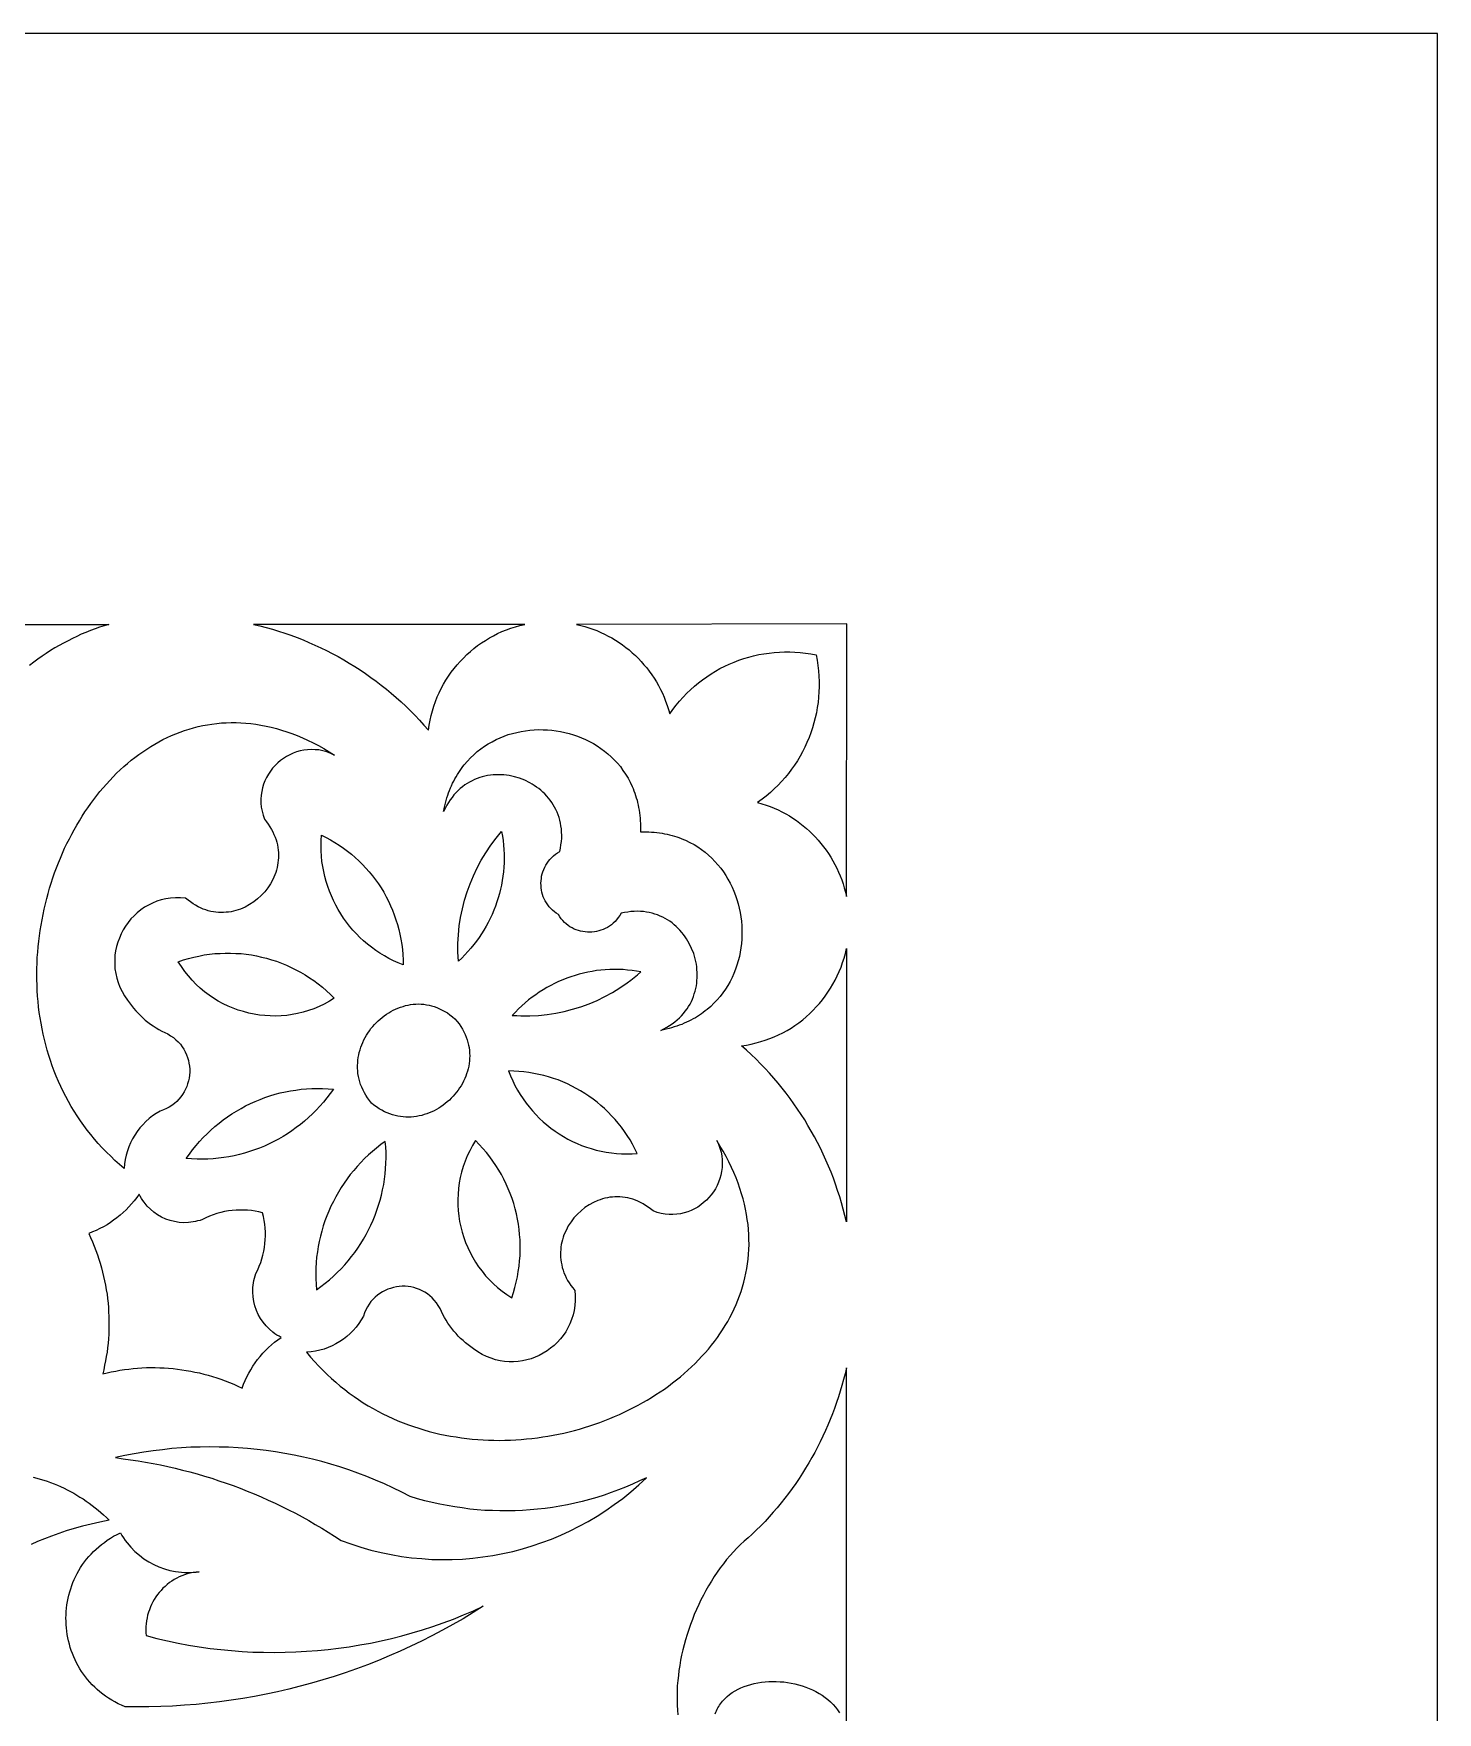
# Model space of a CAD drawing. Extents: x 599 to 929, y 27 to 457.
# Drawn here: x 834.3 to 929.4, y 343.7 to 457.4 of the extents above; entities that cross this region are included whole.
import ezdxf

# ---------------------------------------------------------------- set-up
doc = ezdxf.new("R2010")
doc.units = 0
doc.layers.add('LAYER_1', color=18, linetype='CONTINUOUS')

msp = doc.modelspace()

# ---------------------------------------------------------------- linework, layer by layer
at = {"layer": 'LAYER_1'}
for points in [[(599.39, 457.44), (599.39, 27.44), (929.39, 27.44), (929.39, 457.44)], [(849.2, 417.41), (849.63, 417.31), (850.06, 417.2), (850.48, 417.08), (850.9, 416.95), (851.32, 416.81), (851.74, 416.67), (852.15, 416.52), (852.56, 416.36), (852.96, 416.19), (853.36, 416.01), (853.76, 415.83), (854.15, 415.63), (854.54, 415.44), (854.93, 415.23), (855.31, 415.01), (855.68, 414.79), (856.06, 414.56), (856.43, 414.32), (856.79, 414.08), (857.15, 413.82), (857.5, 413.57), (857.85, 413.3), (858.2, 413.02), (858.53, 412.74), (858.87, 412.46), (859.2, 412.16), (859.52, 411.86), (859.84, 411.55), (860.15, 411.24), (860.45, 410.91), (860.75, 410.58), (861.05, 410.25), (861.1, 410.58), (861.16, 410.91), (861.23, 411.24), (861.32, 411.56), (861.42, 411.87), (861.53, 412.18), (861.65, 412.49), (861.78, 412.78), (861.92, 413.07), (862.08, 413.36), (862.24, 413.63), (862.41, 413.9), (862.6, 414.17), (862.79, 414.42), (862.99, 414.67), (863.2, 414.9), (863.42, 415.13), (863.65, 415.36), (863.89, 415.57), (864.13, 415.77), (864.38, 415.97), (864.64, 416.15), (864.91, 416.32), (865.18, 416.49), (865.46, 416.64), (865.74, 416.79), (866.03, 416.92), (866.33, 417.04), (866.63, 417.15), (866.94, 417.25), (867.25, 417.34), (867.57, 417.41)], [(887.31, 415.34), (887.38, 414.98), (887.43, 414.62), (887.47, 414.26), (887.5, 413.9), (887.51, 413.54), (887.51, 413.18), (887.5, 412.83), (887.48, 412.47), (887.44, 412.12), (887.39, 411.77), (887.33, 411.42), (887.25, 411.08), (887.16, 410.74), (887.06, 410.4), (886.95, 410.07), (886.83, 409.74), (886.69, 409.41), (886.55, 409.1), (886.39, 408.78), (886.22, 408.47), (886.04, 408.17), (885.85, 407.88), (885.64, 407.59), (885.43, 407.31), (885.21, 407.03), (884.97, 406.76), (884.73, 406.51), (884.47, 406.26), (884.21, 406.01), (883.93, 405.78), (883.65, 405.56), (883.35, 405.35), (883.64, 405.26), (883.92, 405.17), (884.19, 405.07), (884.47, 404.96), (884.73, 404.84), (884.99, 404.71), (885.25, 404.58), (885.5, 404.43), (885.74, 404.28), (885.98, 404.12), (886.21, 403.95), (886.43, 403.77), (886.65, 403.59), (886.87, 403.4), (887.07, 403.2), (887.27, 403), (887.46, 402.78), (887.64, 402.57), (887.82, 402.34), (887.99, 402.12), (888.15, 401.88), (888.3, 401.64), (888.45, 401.4), (888.58, 401.14), (888.71, 400.89), (888.83, 400.63), (888.94, 400.37), (889.05, 400.1), (889.14, 399.82), (889.22, 399.55), (889.3, 399.27), (889.36, 398.98), (889.39, 417.44), (871.09, 417.41), (871.37, 417.34), (871.65, 417.27), (871.92, 417.18), (872.19, 417.09), (872.46, 416.99), (872.72, 416.87), (872.98, 416.75), (873.23, 416.62), (873.48, 416.49), (873.72, 416.34), (873.96, 416.19), (874.19, 416.02), (874.42, 415.85), (874.64, 415.68), (874.86, 415.49), (875.07, 415.3), (875.27, 415.1), (875.46, 414.89), (875.65, 414.68), (875.84, 414.46), (876.01, 414.23), (876.18, 414), (876.34, 413.76), (876.49, 413.51), (876.63, 413.26), (876.77, 413), (876.9, 412.74), (877.01, 412.47), (877.12, 412.2), (877.22, 411.92), (877.31, 411.64), (877.4, 411.35), (877.61, 411.65), (877.83, 411.93), (878.06, 412.21), (878.3, 412.48), (878.55, 412.74), (878.8, 412.98), (879.07, 413.22), (879.34, 413.45), (879.62, 413.66), (879.91, 413.86), (880.2, 414.06), (880.5, 414.24), (880.8, 414.41), (881.12, 414.57), (881.43, 414.72), (881.75, 414.86), (882.08, 414.98), (882.41, 415.09), (882.75, 415.19), (883.08, 415.28), (883.43, 415.36), (883.77, 415.42), (884.12, 415.47), (884.47, 415.51), (884.82, 415.53), (885.17, 415.55), (885.53, 415.55), (885.88, 415.53), (886.24, 415.5), (886.6, 415.46), (886.95, 415.41)], [(854.69, 408.55), (854.43, 408.67), (854.16, 408.77), (853.9, 408.84), (853.63, 408.9), (853.37, 408.92), (853.11, 408.93), (852.86, 408.92), (852.61, 408.89), (852.36, 408.84), (852.12, 408.77), (851.88, 408.68), (851.66, 408.58), (851.44, 408.46), (851.23, 408.33), (851.03, 408.18), (850.84, 408.02), (850.66, 407.85), (850.5, 407.66), (850.35, 407.46), (850.21, 407.26), (850.09, 407.04), (849.98, 406.81), (849.89, 406.58), (849.81, 406.33), (849.76, 406.08), (849.72, 405.83), (849.7, 405.57), (849.71, 405.3), (849.73, 405.03), (849.78, 404.76), (849.85, 404.48), (849.94, 404.21), (850.08, 404.04), (850.2, 403.87), (850.32, 403.7), (850.42, 403.52), (850.51, 403.35), (850.59, 403.17), (850.67, 403), (850.73, 402.82), (850.78, 402.65), (850.82, 402.47), (850.85, 402.3), (850.88, 402.12), (850.89, 401.95), (850.9, 401.77), (850.89, 401.6), (850.88, 401.43), (850.86, 401.26), (850.83, 401.09), (850.8, 400.93), (850.76, 400.76), (850.71, 400.6), (850.65, 400.44), (850.51, 400.13), (850.35, 399.83), (850.17, 399.55), (849.96, 399.29), (849.73, 399.04), (849.48, 398.81), (849.22, 398.6), (848.94, 398.42), (848.64, 398.26), (848.33, 398.12), (848.17, 398.07), (848.01, 398.02), (847.85, 397.98), (847.69, 397.94), (847.52, 397.91), (847.35, 397.9), (847.18, 397.89), (847.01, 397.88), (846.84, 397.89), (846.66, 397.91), (846.49, 397.93), (846.32, 397.96), (846.14, 398.01), (845.97, 398.06), (845.8, 398.12), (845.62, 398.2), (845.45, 398.28), (845.28, 398.38), (845.11, 398.48), (844.94, 398.6), (844.77, 398.72), (844.6, 398.86), (844.25, 398.89), (843.91, 398.89), (843.58, 398.86), (843.26, 398.81), (842.95, 398.74), (842.65, 398.65), (842.36, 398.53), (842.09, 398.39), (841.82, 398.24), (841.57, 398.06), (841.33, 397.87), (841.11, 397.67), (840.9, 397.45), (840.71, 397.21), (840.54, 396.97), (840.38, 396.71), (840.24, 396.44), (840.12, 396.16), (840.01, 395.88), (839.93, 395.59), (839.86, 395.29), (839.82, 394.99), (839.8, 394.68), (839.8, 394.37), (839.82, 394.06), (839.87, 393.75), (839.94, 393.44), (840.04, 393.14), (840.16, 392.83), (840.3, 392.53), (840.47, 392.24), (840.67, 391.95), (840.8, 391.76), (840.94, 391.58), (841.08, 391.4), (841.23, 391.23), (841.38, 391.07), (841.54, 390.91), (841.7, 390.75), (841.87, 390.6), (842.05, 390.46), (842.22, 390.33), (842.41, 390.2), (842.6, 390.08), (842.79, 389.96), (842.99, 389.85), (843.19, 389.75), (843.39, 389.66), (843.59, 389.54), (843.78, 389.41), (843.95, 389.27), (844.1, 389.12), (844.25, 388.96), (844.37, 388.79), (844.48, 388.62), (844.58, 388.44), (844.67, 388.25), (844.74, 388.06), (844.79, 387.87), (844.83, 387.67), (844.86, 387.47), (844.88, 387.27), (844.88, 387.07), (844.86, 386.87), (844.84, 386.67), (844.8, 386.48), (844.74, 386.28), (844.68, 386.09), (844.6, 385.91), (844.51, 385.73), (844.4, 385.56), (844.28, 385.39), (844.15, 385.23), (844, 385.08), (843.85, 384.95), (843.68, 384.82), (843.5, 384.7), (843.3, 384.6), (843.1, 384.51), (842.88, 384.43), (842.62, 384.28), (842.37, 384.11), (842.13, 383.92), (841.91, 383.72), (841.7, 383.51), (841.51, 383.29), (841.33, 383.05), (841.16, 382.81), (841.01, 382.55), (840.88, 382.29), (840.76, 382.01), (840.66, 381.73), (840.58, 381.44), (840.52, 381.15), (840.47, 380.85), (840.45, 380.55), (840.13, 380.82), (839.82, 381.09), (839.53, 381.37), (839.24, 381.65), (838.96, 381.94), (838.69, 382.24), (838.43, 382.54), (838.18, 382.84), (837.93, 383.15), (837.7, 383.46), (837.48, 383.78), (837.26, 384.1), (837.05, 384.42), (836.86, 384.75), (836.67, 385.08), (836.48, 385.42), (836.31, 385.76), (836.15, 386.1), (835.99, 386.44), (835.84, 386.79), (835.7, 387.14), (835.57, 387.49), (835.45, 387.85), (835.34, 388.2), (835.23, 388.56), (835.13, 388.92), (835.04, 389.28), (834.95, 389.65), (834.88, 390.01), (834.81, 390.38), (834.75, 390.75), (834.69, 391.12), (834.65, 391.49), (834.61, 391.86), (834.58, 392.23), (834.56, 392.6), (834.54, 392.97), (834.53, 393.34), (834.53, 393.71), (834.53, 394.09), (834.54, 394.46), (834.56, 394.83), (834.59, 395.2), (834.62, 395.57), (834.66, 395.94), (834.7, 396.3), (834.75, 396.67), (834.81, 397.03), (834.88, 397.4), (834.95, 397.76), (835.02, 398.12), (835.11, 398.48), (835.2, 398.83), (835.29, 399.18), (835.39, 399.54), (835.5, 399.88), (835.61, 400.23), (835.73, 400.57), (835.86, 400.91), (835.99, 401.25), (836.13, 401.58), (836.27, 401.91), (836.41, 402.24), (836.57, 402.56), (836.73, 402.88), (836.89, 403.19), (837.06, 403.5), (837.23, 403.81), (837.41, 404.11), (837.59, 404.41), (837.78, 404.7), (837.98, 404.98), (838.18, 405.27), (838.38, 405.54), (838.59, 405.81), (838.8, 406.08), (839.02, 406.34), (839.24, 406.59), (839.47, 406.84), (839.7, 407.08), (839.93, 407.32), (840.17, 407.55), (840.42, 407.77), (840.67, 407.99), (840.92, 408.2), (841.17, 408.4), (841.43, 408.59), (841.7, 408.78), (841.97, 408.96), (842.24, 409.13), (842.51, 409.3), (842.79, 409.45), (843.07, 409.6), (843.36, 409.74), (843.65, 409.87), (843.94, 410), (844.24, 410.11), (844.54, 410.22), (844.84, 410.31), (845.14, 410.4), (845.45, 410.48), (845.76, 410.55), (846.08, 410.61), (846.39, 410.66), (846.71, 410.7), (847.04, 410.73), (847.36, 410.75), (847.69, 410.76), (848.02, 410.76), (848.35, 410.75), (848.69, 410.72), (849.03, 410.69), (849.37, 410.65), (849.71, 410.59), (850.05, 410.52), (850.4, 410.45), (850.75, 410.36), (851.1, 410.25), (851.45, 410.14), (851.8, 410.01), (852.16, 409.88), (852.52, 409.72), (852.87, 409.56), (853.24, 409.39), (853.6, 409.2), (853.96, 409), (854.33, 408.78)], [(869.86, 397.75), (869.71, 397.84), (869.58, 397.94), (869.45, 398.04), (869.34, 398.16), (869.23, 398.28), (869.13, 398.41), (869.04, 398.54), (868.96, 398.67), (868.89, 398.82), (868.83, 398.96), (868.78, 399.11), (868.74, 399.26), (868.71, 399.41), (868.69, 399.57), (868.68, 399.72), (868.67, 399.88), (868.68, 400.04), (868.7, 400.19), (868.72, 400.35), (868.76, 400.5), (868.81, 400.65), (868.86, 400.8), (868.93, 400.95), (869, 401.09), (869.09, 401.23), (869.18, 401.36), (869.28, 401.49), (869.4, 401.61), (869.52, 401.72), (869.65, 401.83), (869.8, 401.93), (869.95, 402.02), (870, 402.25), (870.03, 402.48), (870.06, 402.7), (870.08, 402.92), (870.08, 403.13), (870.07, 403.34), (870.06, 403.55), (870.03, 403.75), (870, 403.95), (869.95, 404.14), (869.9, 404.33), (869.83, 404.51), (869.76, 404.69), (869.69, 404.86), (869.6, 405.03), (869.51, 405.19), (869.4, 405.35), (869.3, 405.5), (869.18, 405.64), (869.06, 405.78), (868.93, 405.92), (868.8, 406.05), (868.66, 406.17), (868.52, 406.28), (868.37, 406.39), (868.22, 406.5), (868.07, 406.59), (867.91, 406.68), (867.58, 406.85), (867.23, 406.98), (866.88, 407.08), (866.7, 407.13), (866.52, 407.16), (866.34, 407.19), (866.16, 407.21), (865.98, 407.22), (865.79, 407.22), (865.61, 407.22), (865.43, 407.21), (865.25, 407.19), (865.06, 407.16), (864.88, 407.13), (864.7, 407.08), (864.53, 407.03), (864.35, 406.97), (864.18, 406.9), (864.01, 406.82), (863.84, 406.73), (863.68, 406.63), (863.52, 406.53), (863.36, 406.41), (863.21, 406.29), (863.06, 406.15), (862.92, 406.01), (862.78, 405.86), (862.65, 405.69), (862.52, 405.52), (862.4, 405.34), (862.29, 405.15), (862.18, 404.94), (862.08, 404.73), (862.12, 404.92), (862.16, 405.11), (862.2, 405.29), (862.25, 405.47), (862.3, 405.65), (862.36, 405.83), (862.42, 406), (862.48, 406.16), (862.55, 406.33), (862.62, 406.48), (862.69, 406.64), (862.77, 406.79), (862.85, 406.94), (862.93, 407.09), (863.02, 407.23), (863.1, 407.37), (863.19, 407.51), (863.29, 407.64), (863.38, 407.77), (863.48, 407.9), (863.69, 408.14), (863.9, 408.37), (864.12, 408.58), (864.36, 408.79), (864.6, 408.97), (864.84, 409.15), (865.1, 409.31), (865.36, 409.46), (865.63, 409.6), (865.9, 409.72), (866.18, 409.84), (866.46, 409.94), (866.75, 410.02), (867.04, 410.09), (867.33, 410.16), (867.62, 410.2), (867.92, 410.24), (868.22, 410.26), (868.52, 410.28), (868.82, 410.27), (869.11, 410.26), (869.41, 410.24), (869.71, 410.2), (870, 410.15), (870.3, 410.09), (870.58, 410.01), (870.87, 409.93), (871.15, 409.83), (871.43, 409.72), (871.7, 409.6), (871.97, 409.47), (872.23, 409.33), (872.49, 409.17), (872.74, 409), (872.98, 408.83), (873.21, 408.64), (873.43, 408.44), (873.65, 408.22), (873.85, 408), (874.05, 407.77), (874.23, 407.52), (874.4, 407.26), (874.57, 407), (874.71, 406.72), (874.85, 406.43), (874.91, 406.28), (874.97, 406.13), (875.03, 405.98), (875.08, 405.82), (875.13, 405.66), (875.18, 405.5), (875.22, 405.33), (875.26, 405.17), (875.29, 405), (875.32, 404.82), (875.35, 404.65), (875.37, 404.47), (875.39, 404.29), (875.4, 404.11), (875.41, 403.92), (875.42, 403.74), (875.42, 403.54), (875.42, 403.35), (875.61, 403.35), (875.8, 403.35), (875.99, 403.35), (876.17, 403.34), (876.35, 403.32), (876.53, 403.3), (876.71, 403.28), (876.88, 403.26), (877.05, 403.22), (877.22, 403.19), (877.39, 403.15), (877.55, 403.11), (877.71, 403.06), (877.87, 403.01), (878.02, 402.96), (878.18, 402.9), (878.33, 402.84), (878.47, 402.78), (878.76, 402.64), (879.04, 402.49), (879.3, 402.33), (879.55, 402.15), (879.8, 401.97), (880.03, 401.77), (880.25, 401.57), (880.46, 401.35), (880.66, 401.12), (880.85, 400.89), (881.03, 400.65), (881.19, 400.4), (881.34, 400.14), (881.49, 399.88), (881.62, 399.61), (881.74, 399.33), (881.85, 399.05), (881.94, 398.77), (882.03, 398.48), (882.1, 398.19), (882.16, 397.89), (882.21, 397.59), (882.25, 397.3), (882.27, 396.99), (882.28, 396.69), (882.29, 396.39), (882.27, 396.09), (882.25, 395.79), (882.22, 395.49), (882.17, 395.2), (882.11, 394.9), (882.03, 394.61), (881.95, 394.32), (881.85, 394.04), (881.74, 393.76), (881.62, 393.48), (881.48, 393.21), (881.33, 392.95), (881.17, 392.69), (881, 392.44), (880.81, 392.2), (880.61, 391.96), (880.39, 391.74), (880.17, 391.52), (879.93, 391.32), (879.8, 391.22), (879.67, 391.12), (879.54, 391.03), (879.41, 390.93), (879.27, 390.85), (879.13, 390.76), (878.98, 390.68), (878.83, 390.6), (878.68, 390.52), (878.53, 390.45), (878.37, 390.38), (878.21, 390.31), (878.04, 390.25), (877.87, 390.19), (877.7, 390.13), (877.52, 390.08), (877.35, 390.03), (877.16, 389.98), (876.98, 389.94), (876.79, 389.9), (877, 390), (877.2, 390.11), (877.39, 390.23), (877.57, 390.35), (877.74, 390.48), (877.9, 390.61), (878.06, 390.75), (878.2, 390.89), (878.33, 391.04), (878.45, 391.2), (878.57, 391.35), (878.67, 391.52), (878.77, 391.68), (878.86, 391.85), (878.93, 392.02), (879, 392.19), (879.06, 392.37), (879.12, 392.55), (879.16, 392.73), (879.2, 392.91), (879.22, 393.09), (879.24, 393.28), (879.26, 393.46), (879.26, 393.65), (879.26, 393.83), (879.24, 394.02), (879.22, 394.2), (879.2, 394.38), (879.12, 394.74), (879.02, 395.1), (878.88, 395.44), (878.72, 395.78), (878.63, 395.94), (878.54, 396.1), (878.44, 396.25), (878.33, 396.4), (878.21, 396.54), (878.09, 396.68), (877.96, 396.81), (877.83, 396.94), (877.69, 397.06), (877.55, 397.18), (877.4, 397.29), (877.24, 397.39), (877.08, 397.48), (876.92, 397.57), (876.75, 397.65), (876.57, 397.72), (876.39, 397.78), (876.2, 397.84), (876.01, 397.88), (875.82, 397.92), (875.62, 397.95), (875.41, 397.96), (875.2, 397.97), (874.99, 397.96), (874.77, 397.95), (874.55, 397.92), (874.33, 397.89), (874.1, 397.84), (874.01, 397.68), (873.91, 397.54), (873.8, 397.4), (873.69, 397.28), (873.57, 397.17), (873.44, 397.06), (873.31, 396.97), (873.17, 396.88), (873.03, 396.81), (872.89, 396.74), (872.74, 396.68), (872.59, 396.64), (872.44, 396.6), (872.29, 396.58), (872.13, 396.56), (871.98, 396.55), (871.82, 396.55), (871.67, 396.57), (871.51, 396.59), (871.36, 396.62), (871.21, 396.66), (871.06, 396.71), (870.92, 396.77), (870.78, 396.84), (870.64, 396.92), (870.51, 397.01), (870.39, 397.11), (870.27, 397.22), (870.15, 397.34), (870.05, 397.46), (869.95, 397.6)], [(853.8, 403.13), (854.12, 402.97), (854.42, 402.81), (854.72, 402.63), (855.01, 402.45), (855.29, 402.25), (855.57, 402.05), (855.84, 401.83), (856.09, 401.61), (856.34, 401.38), (856.59, 401.14), (856.82, 400.89), (857.04, 400.64), (857.26, 400.37), (857.46, 400.11), (857.66, 399.83), (857.84, 399.55), (858.02, 399.26), (858.18, 398.96), (858.34, 398.66), (858.48, 398.35), (858.62, 398.04), (858.74, 397.72), (858.85, 397.4), (858.95, 397.08), (859.04, 396.74), (859.12, 396.41), (859.19, 396.07), (859.25, 395.73), (859.29, 395.39), (859.32, 395.04), (859.34, 394.69), (859.35, 394.34), (859.01, 394.47), (858.69, 394.62), (858.37, 394.78), (858.07, 394.95), (857.77, 395.13), (857.48, 395.32), (857.2, 395.53), (856.92, 395.74), (856.66, 395.97), (856.41, 396.2), (856.17, 396.45), (855.94, 396.7), (855.71, 396.96), (855.5, 397.23), (855.3, 397.51), (855.12, 397.8), (854.94, 398.09), (854.77, 398.39), (854.62, 398.7), (854.48, 399.01), (854.35, 399.33), (854.23, 399.66), (854.13, 399.99), (854.04, 400.32), (853.96, 400.66), (853.89, 401.01), (853.84, 401.35), (853.81, 401.7), (853.78, 402.06), (853.78, 402.41), (853.78, 402.77)], [(866.01, 403.38), (866.06, 403.07), (866.11, 402.77), (866.14, 402.46), (866.16, 402.16), (866.17, 401.85), (866.18, 401.55), (866.17, 401.25), (866.15, 400.95), (866.13, 400.65), (866.09, 400.35), (866.05, 400.05), (865.99, 399.75), (865.93, 399.46), (865.86, 399.17), (865.77, 398.88), (865.68, 398.6), (865.59, 398.32), (865.48, 398.04), (865.36, 397.76), (865.24, 397.49), (865.1, 397.22), (864.96, 396.96), (864.81, 396.7), (864.65, 396.44), (864.48, 396.19), (864.31, 395.95), (864.12, 395.71), (863.93, 395.47), (863.73, 395.24), (863.52, 395.02), (863.31, 394.8), (863.08, 394.59), (863.05, 395.19), (863.05, 395.79), (863.08, 396.38), (863.14, 396.98), (863.23, 397.56), (863.35, 398.14), (863.49, 398.72), (863.67, 399.28), (863.87, 399.84), (864.1, 400.38), (864.35, 400.92), (864.63, 401.44), (864.94, 401.94), (865.27, 402.44), (865.63, 402.92), (865.82, 403.15)], [(854.67, 392.08), (854.34, 391.87), (853.99, 391.68), (853.64, 391.52), (853.28, 391.37), (852.92, 391.24), (852.56, 391.13), (852.19, 391.04), (851.82, 390.97), (851.45, 390.92), (851.08, 390.89), (850.71, 390.87), (850.34, 390.88), (849.97, 390.9), (849.6, 390.94), (849.24, 391), (848.88, 391.07), (848.52, 391.17), (848.17, 391.28), (847.82, 391.4), (847.48, 391.55), (847.14, 391.71), (846.82, 391.89), (846.5, 392.08), (846.19, 392.29), (845.89, 392.52), (845.6, 392.76), (845.32, 393.02), (845.05, 393.3), (844.8, 393.59), (844.55, 393.9), (844.32, 394.22), (844.11, 394.55), (844.46, 394.67), (844.81, 394.78), (845.16, 394.87), (845.51, 394.94), (845.87, 395.01), (846.22, 395.06), (846.58, 395.1), (846.94, 395.12), (847.29, 395.14), (847.65, 395.14), (848, 395.12), (848.36, 395.1), (848.71, 395.06), (849.06, 395.01), (849.41, 394.95), (849.75, 394.87), (850.09, 394.79), (850.43, 394.69), (850.77, 394.58), (851.1, 394.45), (851.43, 394.32), (851.75, 394.17), (852.07, 394.01), (852.39, 393.84), (852.7, 393.66), (853, 393.47), (853.3, 393.27), (853.59, 393.05), (853.87, 392.82), (854.15, 392.59), (854.41, 392.34)], [(889.36, 376.92), (889.26, 377.35), (889.15, 377.78), (889.03, 378.21), (888.91, 378.63), (888.77, 379.06), (888.63, 379.47), (888.48, 379.89), (888.32, 380.3), (888.15, 380.71), (887.98, 381.11), (887.79, 381.51), (887.6, 381.91), (887.4, 382.3), (887.2, 382.69), (886.98, 383.07), (886.76, 383.46), (886.54, 383.83), (886.3, 384.2), (886.06, 384.57), (885.81, 384.93), (885.55, 385.29), (885.28, 385.64), (885.01, 385.99), (884.73, 386.33), (884.45, 386.66), (884.16, 387), (883.86, 387.32), (883.55, 387.64), (883.24, 387.96), (882.92, 388.26), (882.59, 388.57), (882.26, 388.86), (882.59, 388.91), (882.92, 388.97), (883.24, 389.05), (883.56, 389.14), (883.87, 389.23), (884.18, 389.35), (884.48, 389.47), (884.77, 389.6), (885.06, 389.74), (885.34, 389.9), (885.62, 390.06), (885.88, 390.24), (886.14, 390.42), (886.4, 390.62), (886.64, 390.82), (886.88, 391.04), (887.11, 391.26), (887.32, 391.49), (887.54, 391.73), (887.74, 391.97), (887.93, 392.22), (888.11, 392.49), (888.29, 392.75), (888.45, 393.03), (888.6, 393.31), (888.74, 393.6), (888.87, 393.89), (889, 394.19), (889.1, 394.49), (889.2, 394.8), (889.29, 395.12), (889.36, 395.44)], [(875.44, 393.87), (875.14, 393.92), (874.84, 393.96), (874.54, 393.99), (874.24, 394.02), (873.93, 394.03), (873.63, 394.03), (873.33, 394.02), (873.03, 394.01), (872.74, 393.98), (872.44, 393.95), (872.14, 393.9), (871.85, 393.85), (871.56, 393.78), (871.27, 393.71), (870.99, 393.63), (870.7, 393.54), (870.42, 393.44), (870.15, 393.33), (869.87, 393.21), (869.6, 393.08), (869.34, 392.95), (869.08, 392.81), (868.82, 392.65), (868.56, 392.49), (868.32, 392.32), (868.07, 392.15), (867.83, 391.96), (867.6, 391.77), (867.37, 391.57), (867.15, 391.36), (866.94, 391.14), (866.73, 390.91), (867.03, 390.9), (867.32, 390.88), (867.62, 390.88), (867.92, 390.89), (868.51, 390.92), (869.1, 390.98), (869.68, 391.06), (870.25, 391.18), (870.82, 391.33), (871.38, 391.5), (871.93, 391.71), (872.47, 391.93), (873, 392.19), (873.52, 392.47), (874.02, 392.78), (874.51, 393.12), (874.75, 393.3), (874.99, 393.48), (875.22, 393.67)], [(857.19, 384.97), (857.05, 385.15), (856.93, 385.33), (856.81, 385.5), (856.71, 385.68), (856.62, 385.86), (856.53, 386.05), (856.46, 386.23), (856.4, 386.41), (856.35, 386.6), (856.31, 386.78), (856.28, 386.97), (856.26, 387.15), (856.25, 387.33), (856.25, 387.52), (856.26, 387.7), (856.27, 387.88), (856.3, 388.06), (856.33, 388.24), (856.37, 388.41), (856.42, 388.59), (856.47, 388.76), (856.54, 388.93), (856.61, 389.09), (856.68, 389.25), (856.77, 389.41), (856.86, 389.57), (856.95, 389.72), (857.06, 389.87), (857.16, 390.02), (857.28, 390.16), (857.4, 390.29), (857.52, 390.42), (857.65, 390.55), (857.78, 390.67), (857.92, 390.78), (858.06, 390.89), (858.21, 391), (858.36, 391.09), (858.51, 391.18), (858.67, 391.27), (858.83, 391.34), (858.99, 391.41), (859.16, 391.47), (859.33, 391.53), (859.5, 391.58), (859.67, 391.61), (859.84, 391.65), (860.02, 391.67), (860.2, 391.68), (860.37, 391.69), (860.55, 391.68), (860.73, 391.67), (860.91, 391.64), (861.09, 391.61), (861.27, 391.57), (861.45, 391.51), (861.63, 391.45), (861.81, 391.37), (861.99, 391.28), (862.16, 391.19), (862.34, 391.08), (862.51, 390.96), (862.68, 390.82), (862.85, 390.68), (862.99, 390.51), (863.13, 390.34), (863.25, 390.16), (863.35, 389.99), (863.45, 389.81), (863.54, 389.63), (863.61, 389.45), (863.68, 389.27), (863.73, 389.09), (863.77, 388.91), (863.81, 388.73), (863.83, 388.54), (863.84, 388.36), (863.85, 388.18), (863.84, 388), (863.83, 387.83), (863.81, 387.65), (863.78, 387.47), (863.74, 387.3), (863.69, 387.13), (863.64, 386.96), (863.58, 386.79), (863.51, 386.63), (863.43, 386.47), (863.35, 386.31), (863.26, 386.15), (863.16, 386), (863.06, 385.85), (862.95, 385.71), (862.84, 385.57), (862.72, 385.44), (862.6, 385.31), (862.47, 385.18), (862.33, 385.06), (862.19, 384.95), (862.05, 384.84), (861.9, 384.73), (861.75, 384.64), (861.6, 384.55), (861.44, 384.46), (861.28, 384.38), (861.11, 384.31), (860.94, 384.25), (860.77, 384.19), (860.6, 384.14), (860.43, 384.1), (860.25, 384.07), (860.07, 384.05), (859.89, 384.03), (859.71, 384.02), (859.53, 384.03), (859.35, 384.04), (859.17, 384.06), (858.98, 384.09), (858.8, 384.13), (858.62, 384.18), (858.44, 384.24), (858.26, 384.31), (858.07, 384.39), (857.89, 384.49), (857.72, 384.59), (857.54, 384.71), (857.36, 384.83)], [(875.2, 381.56), (875.04, 381.87), (874.88, 382.18), (874.71, 382.48), (874.52, 382.78), (874.33, 383.06), (874.12, 383.34), (873.91, 383.61), (873.69, 383.87), (873.46, 384.12), (873.22, 384.36), (872.98, 384.6), (872.73, 384.82), (872.47, 385.04), (872.2, 385.25), (871.92, 385.44), (871.64, 385.63), (871.36, 385.81), (871.06, 385.97), (870.76, 386.13), (870.46, 386.28), (870.15, 386.41), (869.84, 386.54), (869.52, 386.65), (869.19, 386.75), (868.87, 386.84), (868.53, 386.92), (868.2, 386.99), (867.86, 387.05), (867.52, 387.09), (867.18, 387.12), (866.83, 387.14), (866.48, 387.15), (866.61, 386.81), (866.76, 386.48), (866.91, 386.17), (867.08, 385.86), (867.26, 385.55), (867.46, 385.26), (867.66, 384.98), (867.87, 384.71), (868.1, 384.44), (868.33, 384.19), (868.57, 383.94), (868.82, 383.71), (869.08, 383.49), (869.35, 383.27), (869.63, 383.07), (869.91, 382.88), (870.2, 382.7), (870.5, 382.54), (870.81, 382.38), (871.12, 382.24), (871.43, 382.11), (871.76, 381.99), (872.08, 381.89), (872.41, 381.79), (872.75, 381.72), (873.09, 381.65), (873.44, 381.6), (873.78, 381.56), (874.13, 381.54), (874.49, 381.53), (874.84, 381.54)], [(854.61, 385.92), (854.4, 385.62), (854.18, 385.33), (853.94, 385.04), (853.7, 384.77), (853.45, 384.5), (853.2, 384.25), (852.93, 384), (852.66, 383.76), (852.38, 383.53), (852.1, 383.31), (851.81, 383.1), (851.51, 382.9), (851.21, 382.72), (850.9, 382.54), (850.58, 382.37), (850.26, 382.21), (849.94, 382.06), (849.61, 381.93), (849.27, 381.8), (848.93, 381.69), (848.59, 381.58), (848.25, 381.49), (847.9, 381.41), (847.54, 381.34), (847.19, 381.28), (846.83, 381.24), (846.47, 381.2), (846.11, 381.18), (845.75, 381.17), (845.38, 381.17), (845.01, 381.19), (844.65, 381.21), (844.86, 381.52), (845.08, 381.81), (845.31, 382.1), (845.55, 382.37), (845.8, 382.64), (846.06, 382.9), (846.32, 383.15), (846.59, 383.39), (846.87, 383.62), (847.15, 383.84), (847.45, 384.05), (847.74, 384.24), (848.05, 384.43), (848.36, 384.61), (848.67, 384.78), (848.99, 384.94), (849.32, 385.09), (849.65, 385.22), (849.98, 385.35), (850.32, 385.46), (850.66, 385.57), (851.01, 385.66), (851.36, 385.74), (851.71, 385.81), (852.07, 385.86), (852.43, 385.91), (852.79, 385.94), (853.15, 385.96), (853.51, 385.97), (853.88, 385.97), (854.25, 385.95)], [(880.58, 382.45), (880.7, 382.19), (880.79, 381.92), (880.87, 381.65), (880.92, 381.39), (880.95, 381.12), (880.95, 380.86), (880.94, 380.6), (880.91, 380.35), (880.86, 380.1), (880.79, 379.86), (880.71, 379.62), (880.61, 379.39), (880.49, 379.17), (880.36, 378.96), (880.21, 378.76), (880.05, 378.57), (879.88, 378.39), (879.69, 378.23), (879.5, 378.07), (879.29, 377.93), (879.07, 377.81), (878.85, 377.7), (878.62, 377.61), (878.38, 377.54), (878.13, 377.48), (877.87, 377.44), (877.61, 377.43), (877.35, 377.43), (877.08, 377.45), (876.81, 377.5), (876.54, 377.57), (876.27, 377.67), (876.1, 377.8), (875.93, 377.93), (875.76, 378.04), (875.59, 378.15), (875.42, 378.24), (875.24, 378.32), (875.07, 378.4), (874.89, 378.46), (874.72, 378.51), (874.55, 378.55), (874.37, 378.58), (874.2, 378.61), (874.02, 378.62), (873.85, 378.63), (873.68, 378.62), (873.51, 378.61), (873.34, 378.59), (873.18, 378.56), (873.01, 378.53), (872.85, 378.49), (872.69, 378.43), (872.53, 378.38), (872.23, 378.24), (871.93, 378.08), (871.65, 377.89), (871.39, 377.68), (871.14, 377.45), (870.91, 377.2), (870.71, 376.93), (870.52, 376.65), (870.37, 376.35), (870.23, 376.04), (870.18, 375.88), (870.13, 375.72), (870.09, 375.56), (870.05, 375.39), (870.03, 375.22), (870.01, 375.05), (870, 374.88), (870, 374.71), (870, 374.54), (870.02, 374.36), (870.04, 374.19), (870.08, 374.01), (870.12, 373.83), (870.17, 373.66), (870.23, 373.48), (870.31, 373.31), (870.39, 373.14), (870.48, 372.96), (870.59, 372.79), (870.7, 372.62), (870.83, 372.45), (870.97, 372.28), (870.99, 371.93), (870.99, 371.59), (870.97, 371.26), (870.92, 370.93), (870.85, 370.62), (870.75, 370.31), (870.64, 370.02), (870.5, 369.74), (870.35, 369.48), (870.17, 369.22), (869.99, 368.99), (869.78, 368.76), (869.56, 368.55), (869.33, 368.36), (869.09, 368.18), (868.83, 368.02), (868.56, 367.88), (868.29, 367.76), (868.01, 367.65), (867.72, 367.57), (867.42, 367.51), (867.12, 367.46), (866.82, 367.44), (866.51, 367.44), (866.21, 367.46), (865.9, 367.51), (865.59, 367.58), (865.29, 367.68), (864.98, 367.8), (864.69, 367.95), (864.39, 368.12), (864.11, 368.32), (863.92, 368.45), (863.74, 368.59), (863.57, 368.73), (863.4, 368.88), (863.23, 369.03), (863.07, 369.19), (862.92, 369.36), (862.78, 369.53), (862.64, 369.7), (862.5, 369.88), (862.37, 370.07), (862.25, 370.26), (862.14, 370.45), (862.03, 370.65), (861.93, 370.86), (861.84, 371.06), (861.72, 371.27), (861.59, 371.45), (861.45, 371.62), (861.3, 371.78), (861.14, 371.92), (860.98, 372.05), (860.81, 372.16), (860.63, 372.26), (860.44, 372.35), (860.25, 372.42), (860.06, 372.47), (859.87, 372.52), (859.67, 372.54), (859.47, 372.56), (859.27, 372.56), (859.07, 372.55), (858.88, 372.52), (858.68, 372.48), (858.49, 372.42), (858.3, 372.36), (858.12, 372.28), (857.94, 372.18), (857.77, 372.08), (857.6, 371.96), (857.45, 371.82), (857.3, 371.68), (857.16, 371.52), (857.04, 371.35), (856.92, 371.17), (856.82, 370.97), (856.73, 370.76), (856.65, 370.54), (856.5, 370.28), (856.33, 370.03), (856.15, 369.79), (855.95, 369.57), (855.74, 369.36), (855.52, 369.16), (855.29, 368.98), (855.04, 368.81), (854.79, 368.66), (854.53, 368.53), (854.25, 368.41), (853.98, 368.31), (853.69, 368.23), (853.4, 368.16), (853.1, 368.12), (852.8, 368.09), (853.07, 367.77), (853.34, 367.46), (853.62, 367.16), (853.9, 366.87), (854.19, 366.59), (854.48, 366.32), (854.77, 366.06), (855.08, 365.8), (855.38, 365.56), (855.69, 365.32), (856.01, 365.1), (856.32, 364.88), (856.64, 364.67), (856.97, 364.47), (857.3, 364.28), (857.63, 364.1), (857.97, 363.92), (858.31, 363.76), (858.65, 363.6), (858.99, 363.45), (859.34, 363.31), (859.69, 363.18), (860.04, 363.05), (860.39, 362.94), (860.75, 362.83), (861.11, 362.73), (861.47, 362.64), (861.83, 362.55), (862.19, 362.48), (862.55, 362.41), (862.92, 362.35), (863.28, 362.29), (863.65, 362.25), (864.02, 362.21), (864.39, 362.18), (864.75, 362.15), (865.12, 362.14), (865.49, 362.13), (865.86, 362.12), (866.23, 362.13), (866.6, 362.14), (866.97, 362.16), (867.33, 362.18), (867.7, 362.22), (868.06, 362.25), (868.43, 362.3), (868.79, 362.35), (869.15, 362.41), (869.51, 362.47), (869.87, 362.55), (870.23, 362.62), (870.58, 362.71), (870.94, 362.8), (871.29, 362.89), (871.63, 363), (871.98, 363.11), (872.32, 363.22), (872.66, 363.34), (873, 363.47), (873.33, 363.6), (873.66, 363.73), (873.99, 363.88), (874.31, 364.03), (874.63, 364.18), (874.95, 364.34), (875.26, 364.5), (875.57, 364.68), (875.87, 364.85), (876.17, 365.03), (876.46, 365.22), (876.75, 365.41), (877.04, 365.6), (877.32, 365.8), (877.59, 366.01), (877.86, 366.22), (878.12, 366.43), (878.38, 366.65), (878.63, 366.88), (878.88, 367.11), (879.12, 367.34), (879.35, 367.58), (879.58, 367.82), (879.8, 368.06), (880.02, 368.31), (880.22, 368.57), (880.42, 368.82), (880.62, 369.09), (880.8, 369.35), (880.98, 369.62), (881.15, 369.9), (881.32, 370.17), (881.47, 370.45), (881.62, 370.74), (881.76, 371.03), (881.89, 371.32), (882.01, 371.61), (882.12, 371.91), (882.23, 372.21), (882.33, 372.52), (882.41, 372.83), (882.49, 373.14), (882.56, 373.45), (882.62, 373.77), (882.67, 374.09), (882.71, 374.41), (882.74, 374.74), (882.76, 375.06), (882.77, 375.39), (882.76, 375.73), (882.75, 376.06), (882.73, 376.4), (882.7, 376.74), (882.65, 377.08), (882.6, 377.43), (882.53, 377.78), (882.45, 378.13), (882.37, 378.48), (882.26, 378.83), (882.15, 379.18), (882.03, 379.54), (881.89, 379.9), (881.74, 380.26), (881.58, 380.62), (881.4, 380.99), (881.22, 381.35), (881.02, 381.72), (880.8, 382.08)], [(858.13, 382.37), (857.83, 382.16), (857.54, 381.93), (857.26, 381.7), (856.99, 381.46), (856.72, 381.21), (856.47, 380.95), (856.22, 380.68), (855.99, 380.41), (855.76, 380.13), (855.54, 379.84), (855.34, 379.55), (855.14, 379.25), (854.95, 378.94), (854.77, 378.63), (854.61, 378.31), (854.45, 377.99), (854.3, 377.66), (854.17, 377.33), (854.04, 376.99), (853.93, 376.65), (853.83, 376.3), (853.74, 375.95), (853.66, 375.6), (853.59, 375.25), (853.53, 374.89), (853.48, 374.53), (853.45, 374.17), (853.43, 373.8), (853.42, 373.43), (853.42, 373.07), (853.44, 372.7), (853.46, 372.33), (853.76, 372.54), (854.05, 372.77), (854.34, 373), (854.61, 373.24), (854.88, 373.49), (855.13, 373.75), (855.38, 374.01), (855.62, 374.29), (855.84, 374.57), (856.06, 374.85), (856.27, 375.15), (856.47, 375.45), (856.66, 375.76), (856.83, 376.07), (857, 376.39), (857.16, 376.71), (857.3, 377.04), (857.44, 377.37), (857.56, 377.71), (857.68, 378.05), (857.78, 378.39), (857.87, 378.74), (857.95, 379.1), (858.02, 379.45), (858.07, 379.81), (858.12, 380.17), (858.15, 380.53), (858.17, 380.9), (858.18, 381.27), (858.18, 381.63), (858.16, 382)], [(864.24, 382.44), (864.03, 382.09), (863.85, 381.75), (863.68, 381.39), (863.53, 381.03), (863.41, 380.67), (863.3, 380.3), (863.21, 379.93), (863.14, 379.56), (863.09, 379.19), (863.06, 378.81), (863.04, 378.44), (863.05, 378.06), (863.07, 377.69), (863.11, 377.32), (863.16, 376.95), (863.24, 376.59), (863.33, 376.23), (863.44, 375.87), (863.57, 375.52), (863.71, 375.18), (863.87, 374.84), (864.05, 374.51), (864.24, 374.19), (864.45, 373.88), (864.68, 373.58), (864.92, 373.28), (865.18, 373), (865.45, 372.73), (865.74, 372.48), (866.04, 372.23), (866.36, 372), (866.69, 371.79), (866.81, 372.14), (866.91, 372.49), (867, 372.84), (867.08, 373.2), (867.14, 373.56), (867.19, 373.92), (867.23, 374.28), (867.26, 374.63), (867.27, 374.99), (867.27, 375.35), (867.26, 375.71), (867.23, 376.07), (867.19, 376.42), (867.15, 376.77), (867.08, 377.12), (867.01, 377.47), (866.92, 377.82), (866.83, 378.16), (866.72, 378.5), (866.59, 378.84), (866.46, 379.17), (866.31, 379.49), (866.16, 379.81), (865.99, 380.13), (865.81, 380.44), (865.62, 380.75), (865.42, 381.05), (865.2, 381.34), (864.98, 381.62), (864.74, 381.9), (864.49, 382.17)], [(838.99, 366.62), (839.28, 366.69), (839.57, 366.76), (839.87, 366.82), (840.16, 366.87), (840.46, 366.92), (840.75, 366.95), (841.05, 366.99), (841.35, 367.01), (841.65, 367.03), (841.95, 367.05), (842.25, 367.05), (842.55, 367.05), (842.85, 367.04), (843.15, 367.03), (843.45, 367.01), (843.75, 366.98), (844.05, 366.95), (844.35, 366.91), (844.65, 366.86), (844.95, 366.81), (845.24, 366.75), (845.54, 366.69), (845.84, 366.61), (846.13, 366.53), (846.42, 366.45), (846.71, 366.36), (847, 366.26), (847.29, 366.15), (847.58, 366.04), (847.87, 365.92), (848.15, 365.79), (848.43, 365.66), (848.53, 365.92), (848.64, 366.18), (848.75, 366.43), (848.88, 366.67), (849.02, 366.91), (849.16, 367.15), (849.32, 367.37), (849.48, 367.6), (849.65, 367.81), (849.83, 368.02), (850.02, 368.22), (850.22, 368.41), (850.42, 368.6), (850.63, 368.77), (850.85, 368.94), (851.08, 369.1), (850.93, 369.18), (850.79, 369.26), (850.65, 369.35), (850.52, 369.45), (850.28, 369.65), (850.05, 369.88), (849.85, 370.12), (849.68, 370.38), (849.52, 370.65), (849.4, 370.93), (849.29, 371.23), (849.22, 371.53), (849.17, 371.84), (849.15, 372.16), (849.16, 372.47), (849.2, 372.79), (849.23, 372.95), (849.27, 373.11), (849.31, 373.27), (849.37, 373.43), (849.49, 373.67), (849.59, 373.92), (849.69, 374.17), (849.77, 374.42), (849.84, 374.68), (849.9, 374.94), (849.94, 375.2), (849.98, 375.46), (850, 375.72), (850.01, 375.99), (850.01, 376.25), (849.99, 376.51), (849.97, 376.77), (849.93, 377.03), (849.88, 377.29), (849.82, 377.54), (849.57, 377.6), (849.31, 377.65), (849.06, 377.69), (848.8, 377.72), (848.54, 377.73), (848.28, 377.73), (848.02, 377.72), (847.76, 377.7), (847.5, 377.67), (847.24, 377.62), (846.98, 377.56), (846.72, 377.49), (846.47, 377.41), (846.22, 377.31), (845.98, 377.21), (845.74, 377.09), (845.58, 377.03), (845.42, 376.99), (845.27, 376.95), (845.11, 376.92), (844.79, 376.88), (844.48, 376.87), (844.17, 376.89), (843.86, 376.94), (843.56, 377.01), (843.26, 377.12), (842.98, 377.24), (842.71, 377.4), (842.46, 377.58), (842.22, 377.78), (841.99, 378), (841.79, 378.25), (841.7, 378.38), (841.61, 378.52), (841.53, 378.66), (841.45, 378.81), (841.29, 378.58), (841.12, 378.36), (840.95, 378.15), (840.76, 377.94), (840.57, 377.75), (840.37, 377.56), (840.17, 377.37), (839.95, 377.2), (839.73, 377.04), (839.51, 376.88), (839.28, 376.73), (839.04, 376.6), (838.8, 376.47), (838.55, 376.35), (838.3, 376.24), (838.04, 376.14), (838.17, 375.86), (838.29, 375.57), (838.41, 375.28), (838.52, 374.99), (838.63, 374.7), (838.72, 374.41), (838.82, 374.12), (838.9, 373.82), (838.98, 373.52), (839.05, 373.23), (839.12, 372.93), (839.18, 372.63), (839.23, 372.33), (839.28, 372.03), (839.31, 371.73), (839.35, 371.42), (839.37, 371.12), (839.39, 370.82), (839.41, 370.52), (839.41, 370.21), (839.41, 369.91), (839.41, 369.61), (839.4, 369.31), (839.38, 369), (839.35, 368.7), (839.32, 368.4), (839.28, 368.1), (839.23, 367.8), (839.18, 367.51), (839.12, 367.21), (839.06, 366.91)], [(875.82, 359.59), (875.35, 359.37), (874.88, 359.15), (874.4, 358.95), (873.92, 358.76), (873.43, 358.58), (872.95, 358.41), (872.46, 358.26), (871.96, 358.12), (871.47, 357.99), (870.97, 357.87), (870.47, 357.76), (869.96, 357.67), (869.46, 357.58), (868.95, 357.51), (868.45, 357.46), (867.94, 357.41), (867.43, 357.37), (866.92, 357.35), (866.41, 357.34), (865.89, 357.34), (865.38, 357.36), (864.87, 357.38), (864.36, 357.42), (863.85, 357.47), (863.34, 357.54), (862.83, 357.61), (862.32, 357.7), (861.82, 357.8), (861.31, 357.91), (860.81, 358.03), (860.31, 358.17), (859.81, 358.32), (859.24, 358.62), (858.65, 358.9), (858.07, 359.17), (857.47, 359.43), (856.88, 359.67), (856.28, 359.9), (855.67, 360.12), (855.06, 360.32), (854.45, 360.51), (853.83, 360.68), (853.21, 360.84), (852.59, 360.99), (851.96, 361.12), (851.33, 361.24), (850.7, 361.34), (850.07, 361.43), (849.44, 361.51), (848.8, 361.57), (848.16, 361.62), (847.52, 361.65), (846.88, 361.67), (846.24, 361.68), (845.6, 361.67), (844.96, 361.65), (844.32, 361.61), (843.68, 361.56), (843.04, 361.49), (842.4, 361.41), (841.77, 361.32), (841.13, 361.21), (840.49, 361.09), (839.86, 360.95), (840.37, 360.88), (840.88, 360.81), (841.39, 360.74), (841.89, 360.65), (842.4, 360.56), (842.9, 360.46), (843.4, 360.35), (843.9, 360.24), (844.4, 360.11), (844.9, 359.99), (845.39, 359.85), (845.88, 359.7), (846.37, 359.55), (846.86, 359.39), (847.34, 359.23), (847.82, 359.06), (848.3, 358.88), (848.78, 358.69), (849.25, 358.49), (849.73, 358.29), (850.19, 358.08), (850.66, 357.87), (851.12, 357.65), (851.58, 357.42), (852.04, 357.18), (852.49, 356.94), (852.94, 356.69), (853.38, 356.43), (853.83, 356.17), (854.26, 355.9), (854.7, 355.62), (855.13, 355.34), (855.8, 355.1), (856.48, 354.88), (857.16, 354.69), (857.84, 354.52), (858.53, 354.38), (859.22, 354.26), (859.91, 354.17), (860.6, 354.11), (861.29, 354.06), (861.98, 354.05), (862.67, 354.05), (863.36, 354.08), (864.05, 354.14), (864.73, 354.22), (865.41, 354.32), (866.08, 354.45), (866.76, 354.6), (867.42, 354.77), (868.08, 354.97), (868.73, 355.19), (869.38, 355.43), (870.02, 355.7), (870.65, 355.99), (871.27, 356.3), (871.88, 356.63), (872.48, 356.99), (873.06, 357.37), (873.64, 357.77), (874.21, 358.19), (874.76, 358.64), (875.3, 359.1)], [(845.52, 353.22), (845.31, 353.2), (845.11, 353.17), (844.91, 353.13), (844.72, 353.08), (844.53, 353.02), (844.35, 352.95), (844.17, 352.87), (844, 352.78), (843.83, 352.69), (843.66, 352.59), (843.51, 352.48), (843.36, 352.36), (843.21, 352.23), (843.07, 352.1), (842.94, 351.96), (842.81, 351.82), (842.69, 351.67), (842.58, 351.51), (842.48, 351.35), (842.38, 351.18), (842.3, 351.01), (842.22, 350.84), (842.15, 350.65), (842.09, 350.47), (842.03, 350.28), (841.99, 350.09), (841.95, 349.9), (841.93, 349.7), (841.92, 349.5), (841.91, 349.3), (841.92, 349.09), (841.93, 348.89), (842.65, 348.7), (843.37, 348.54), (844.09, 348.39), (844.81, 348.25), (845.53, 348.14), (846.26, 348.03), (846.98, 347.95), (847.71, 347.88), (848.44, 347.82), (849.16, 347.78), (849.89, 347.76), (850.62, 347.75), (851.35, 347.76), (852.07, 347.79), (852.8, 347.83), (853.53, 347.88), (854.25, 347.95), (854.97, 348.04), (855.69, 348.14), (856.41, 348.26), (857.13, 348.39), (857.84, 348.54), (858.55, 348.7), (859.26, 348.88), (859.96, 349.08), (860.66, 349.29), (861.36, 349.52), (862.05, 349.76), (862.74, 350.01), (863.42, 350.29), (864.1, 350.57), (864.77, 350.88), (864.09, 350.45), (863.4, 350.04), (862.7, 349.64), (862, 349.25), (861.29, 348.88), (860.58, 348.52), (859.86, 348.17), (859.13, 347.84), (858.4, 347.52), (857.66, 347.21), (856.92, 346.92), (856.17, 346.64), (855.42, 346.38), (854.67, 346.13), (853.9, 345.89), (853.14, 345.67), (852.37, 345.46), (851.6, 345.27), (850.82, 345.09), (850.05, 344.92), (849.26, 344.77), (848.48, 344.64), (847.69, 344.51), (846.9, 344.41), (846.11, 344.31), (845.31, 344.23), (844.52, 344.17), (843.72, 344.12), (842.92, 344.09), (842.12, 344.07), (841.32, 344.06), (840.51, 344.07), (840.27, 344.17), (840.04, 344.28), (839.82, 344.4), (839.6, 344.52), (839.39, 344.65), (839.18, 344.79), (838.99, 344.93), (838.8, 345.08), (838.62, 345.23), (838.45, 345.39), (838.28, 345.56), (838.12, 345.73), (837.97, 345.91), (837.83, 346.09), (837.69, 346.27), (837.56, 346.46), (837.44, 346.65), (837.32, 346.85), (837.22, 347.05), (837.12, 347.25), (837.03, 347.46), (836.94, 347.67), (836.86, 347.88), (836.79, 348.09), (836.73, 348.31), (836.68, 348.53), (836.63, 348.74), (836.59, 348.97), (836.56, 349.19), (836.53, 349.41), (836.52, 349.63), (836.51, 349.86), (836.5, 350.08), (836.51, 350.31), (836.52, 350.53), (836.54, 350.75), (836.57, 350.97), (836.6, 351.2), (836.65, 351.42), (836.7, 351.64), (836.76, 351.85), (836.82, 352.07), (836.89, 352.28), (836.97, 352.49), (837.06, 352.7), (837.16, 352.91), (837.26, 353.11), (837.37, 353.31), (837.49, 353.5), (837.62, 353.7), (837.75, 353.88), (837.89, 354.07), (838.04, 354.25), (838.2, 354.42), (838.36, 354.59), (838.54, 354.75), (838.72, 354.91), (838.9, 355.07), (839.1, 355.21), (839.3, 355.36), (839.51, 355.49), (839.73, 355.62), (839.96, 355.74), (840.19, 355.86), (840.29, 355.68), (840.4, 355.51), (840.52, 355.34), (840.64, 355.18), (840.89, 354.88), (841.17, 354.6), (841.47, 354.34), (841.78, 354.1), (842.11, 353.89), (842.45, 353.71), (842.8, 353.55), (843.17, 353.41), (843.54, 353.31), (843.93, 353.23), (844.32, 353.18), (844.52, 353.17), (844.71, 353.16), (844.91, 353.17), (845.11, 353.18), (845.31, 353.19)]]:
    msp.add_lwpolyline(points, close=True, dxfattribs=at)
for points in [[(820.08, 417.41), (839.41, 417.41), (839.09, 417.32), (838.78, 417.21), (838.47, 417.11), (838.16, 416.99), (837.85, 416.87), (837.54, 416.74), (837.24, 416.6), (836.94, 416.45), (836.64, 416.3), (836.34, 416.14), (836.04, 415.98), (835.75, 415.81), (835.46, 415.63), (835.17, 415.44), (834.88, 415.25), (834.6, 415.05), (834.32, 414.84), (834.04, 414.63)], [(889.36, 342.53), (889.36, 367.04), (889.27, 366.64), (889.17, 366.25), (889.06, 365.85), (888.95, 365.46), (888.82, 365.07), (888.69, 364.68), (888.56, 364.29), (888.41, 363.91), (888.26, 363.53), (888.11, 363.15), (887.94, 362.78), (887.77, 362.4), (887.59, 362.03), (887.41, 361.67), (887.22, 361.31), (887.02, 360.95), (886.81, 360.59), (886.6, 360.24), (886.38, 359.89), (886.16, 359.54), (885.93, 359.2), (885.69, 358.87), (885.45, 358.53), (885.2, 358.21), (884.94, 357.88), (884.67, 357.56), (884.4, 357.25), (884.13, 356.93), (883.85, 356.63), (883.56, 356.33), (883.26, 356.03), (882.96, 355.74), (882.7, 355.52), (882.44, 355.3), (882.19, 355.06), (881.95, 354.82), (881.71, 354.57), (881.48, 354.31), (881.25, 354.04), (881.03, 353.76), (880.82, 353.48), (880.61, 353.18), (880.41, 352.89), (880.22, 352.58), (880.03, 352.27), (879.85, 351.96), (879.68, 351.64), (879.51, 351.32), (879.36, 350.99), (879.21, 350.66), (879.06, 350.32), (878.93, 349.98), (878.8, 349.64), (878.68, 349.3), (878.57, 348.96), (878.47, 348.61), (878.37, 348.26), (878.28, 347.92), (878.2, 347.57), (878.13, 347.22), (878.07, 346.87), (878.02, 346.53), (877.98, 346.19), (877.94, 345.84), (877.91, 345.5), (877.9, 345.17), (877.89, 344.83), (877.89, 344.5), (877.9, 344.17), (877.92, 343.85), (877.95, 343.53)], [(834.28, 359.63), (834.52, 359.57), (834.76, 359.5), (834.99, 359.43), (835.23, 359.35), (835.46, 359.27), (835.69, 359.18), (835.92, 359.09), (836.14, 358.99), (836.37, 358.88), (836.59, 358.77), (836.81, 358.66), (837.03, 358.54), (837.24, 358.41), (837.45, 358.28), (837.66, 358.15), (837.87, 358.01), (838.07, 357.86), (838.28, 357.71), (838.47, 357.56), (838.67, 357.4), (838.86, 357.23), (839.05, 357.07), (839.24, 356.89), (839.42, 356.71), (838.8, 356.59), (838.2, 356.45), (837.62, 356.31), (837.06, 356.15), (836.52, 355.99), (836.01, 355.82), (835.51, 355.64), (835.04, 355.45), (834.58, 355.26), (834.15, 355.06)], [(880.48, 343.59), (880.52, 343.7), (880.56, 343.8), (880.61, 343.9), (880.66, 344), (880.72, 344.09), (880.77, 344.19), (880.84, 344.28), (880.9, 344.36), (880.97, 344.45), (881.12, 344.61), (881.28, 344.76), (881.45, 344.9), (881.63, 345.03), (881.82, 345.15), (882.02, 345.26), (882.22, 345.36), (882.44, 345.44), (882.66, 345.52), (882.89, 345.59), (883.12, 345.65), (883.36, 345.7), (883.61, 345.73), (883.86, 345.76), (884.11, 345.78), (884.36, 345.79), (884.61, 345.78), (884.87, 345.77), (885.12, 345.75), (885.37, 345.72), (885.63, 345.67), (885.88, 345.62), (886.12, 345.56), (886.37, 345.49), (886.61, 345.41), (886.84, 345.31), (887.07, 345.21), (887.29, 345.1), (887.51, 344.98), (887.72, 344.85), (887.92, 344.71), (888.11, 344.56), (888.29, 344.4), (888.46, 344.23), (888.62, 344.05), (888.77, 343.86), (888.9, 343.66)]]:
    msp.add_lwpolyline(points, dxfattribs=at)

doc.saveas('drawing.dxf')
